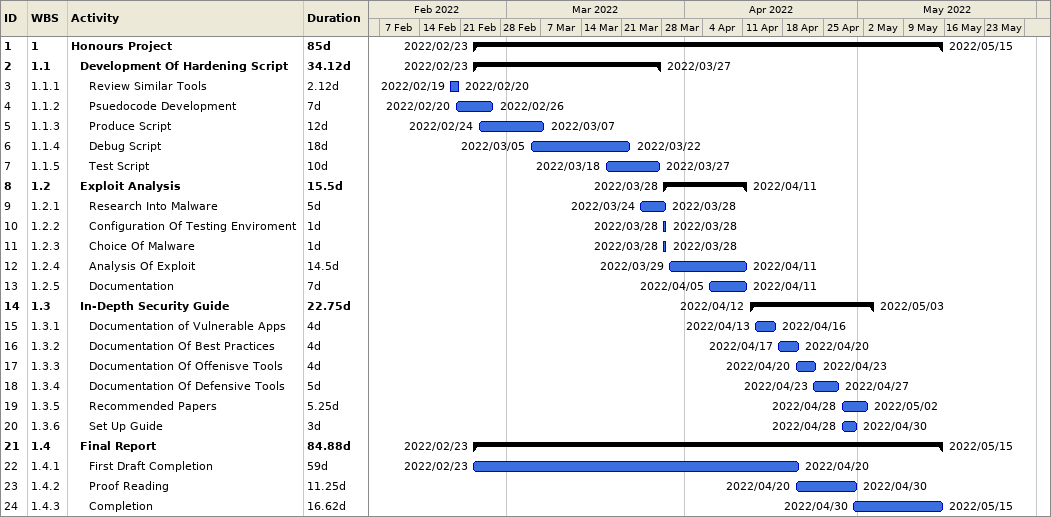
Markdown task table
| ID | WBS | Task | Duration | Start | Finish |
|---|---|---|---|---|---|
| 1 | 1 | **Honours Project** | 85d | 2022-02-23 | 2022-05-15 |
| 2 | 1.1 | **Development Of Hardening Script** | 34.12d | 2022-02-23 | 2022-03-27 |
| 3 | 1.1.1 | Review Similar Tools | 2.12d | 2022-02-19 | 2022-02-20 |
| 4 | 1.1.2 | Psuedocode Development | 7d | 2022-02-20 | 2022-02-26 |
| 5 | 1.1.3 | Produce Script | 12d | 2022-02-24 | 2022-03-07 |
| 6 | 1.1.4 | Debug Script | 18d | 2022-03-05 | 2022-03-22 |
| 7 | 1.1.5 | Test Script | 10d | 2022-03-18 | 2022-03-27 |
| 8 | 1.2 | **Exploit Analysis** | 15.5d | 2022-03-28 | 2022-04-11 |
| 9 | 1.2.1 | Research Into Malware | 5d | 2022-03-24 | 2022-03-28 |
| 10 | 1.2.2 | Configuration Of Testing Enviroment | 1d | 2022-03-28 | 2022-03-28 |
| 11 | 1.2.3 | Choice Of Malware | 1d | 2022-03-28 | 2022-03-28 |
| 12 | 1.2.4 | Analysis Of Exploit | 14.5d | 2022-03-29 | 2022-04-11 |
| 13 | 1.2.5 | Documentation | 7d | 2022-04-05 | 2022-04-11 |
| 14 | 1.3 | **In-Depth Security Guide** | 22.75d | 2022-04-12 | 2022-05-03 |
| 15 | 1.3.1 | Documentation of Vulnerable Apps | 4d | 2022-04-13 | 2022-04-16 |
| 16 | 1.3.2 | Documentation Of Best Practices | 4d | 2022-04-17 | 2022-04-20 |
| 17 | 1.3.3 | Documentation Of Offenisve Tools | 4d | 2022-04-20 | 2022-04-23 |
| 18 | 1.3.4 | Documentation Of Defensive Tools | 5d | 2022-04-23 | 2022-04-27 |
| 19 | 1.3.5 | Recommended Papers | 5.25d | 2022-04-28 | 2022-05-02 |
| 20 | 1.3.6 | Set Up Guide | 3d | 2022-04-28 | 2022-04-30 |
| 21 | 1.4 | **Final Report** | 84.88d | 2022-02-23 | 2022-05-15 |
| 22 | 1.4.1 | First Draft Completion | 59d | 2022-02-23 | 2022-04-20 |
| 23 | 1.4.2 | Proof Reading | 11.25d | 2022-04-20 | 2022-04-30 |
| 24 | 1.4.3 | Completion | 16.62d | 2022-04-30 | 2022-05-15 |
